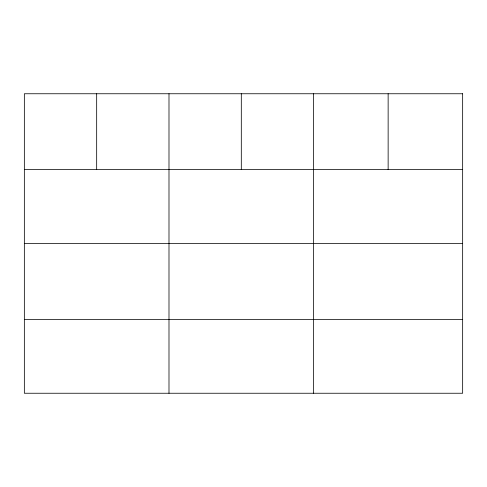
<?xml version="1.0" encoding="UTF-8"?>
<svg xmlns="http://www.w3.org/2000/svg" width="487" height="487" viewBox="0 0 487 487"><rect width="100%" height="100%" fill="white"/><g stroke="black" fill="none" stroke-linecap="round" stroke-linejoin="round"><path stroke-width="0.73" d="M24.35 169.604L462.65 169.604M24.35 243.409L462.65 243.409M24.35 319.448L462.65 319.448M388.139 93.754L388.139 169.604M313.628 93.754L313.628 393.246M241.308 93.754L241.308 169.604M168.989 93.754L168.989 393.246M96.67 93.754L96.67 169.604M462.65 93.754L24.35 93.754L24.35 393.246L462.65 393.246L462.65 93.754"/></g></svg>
